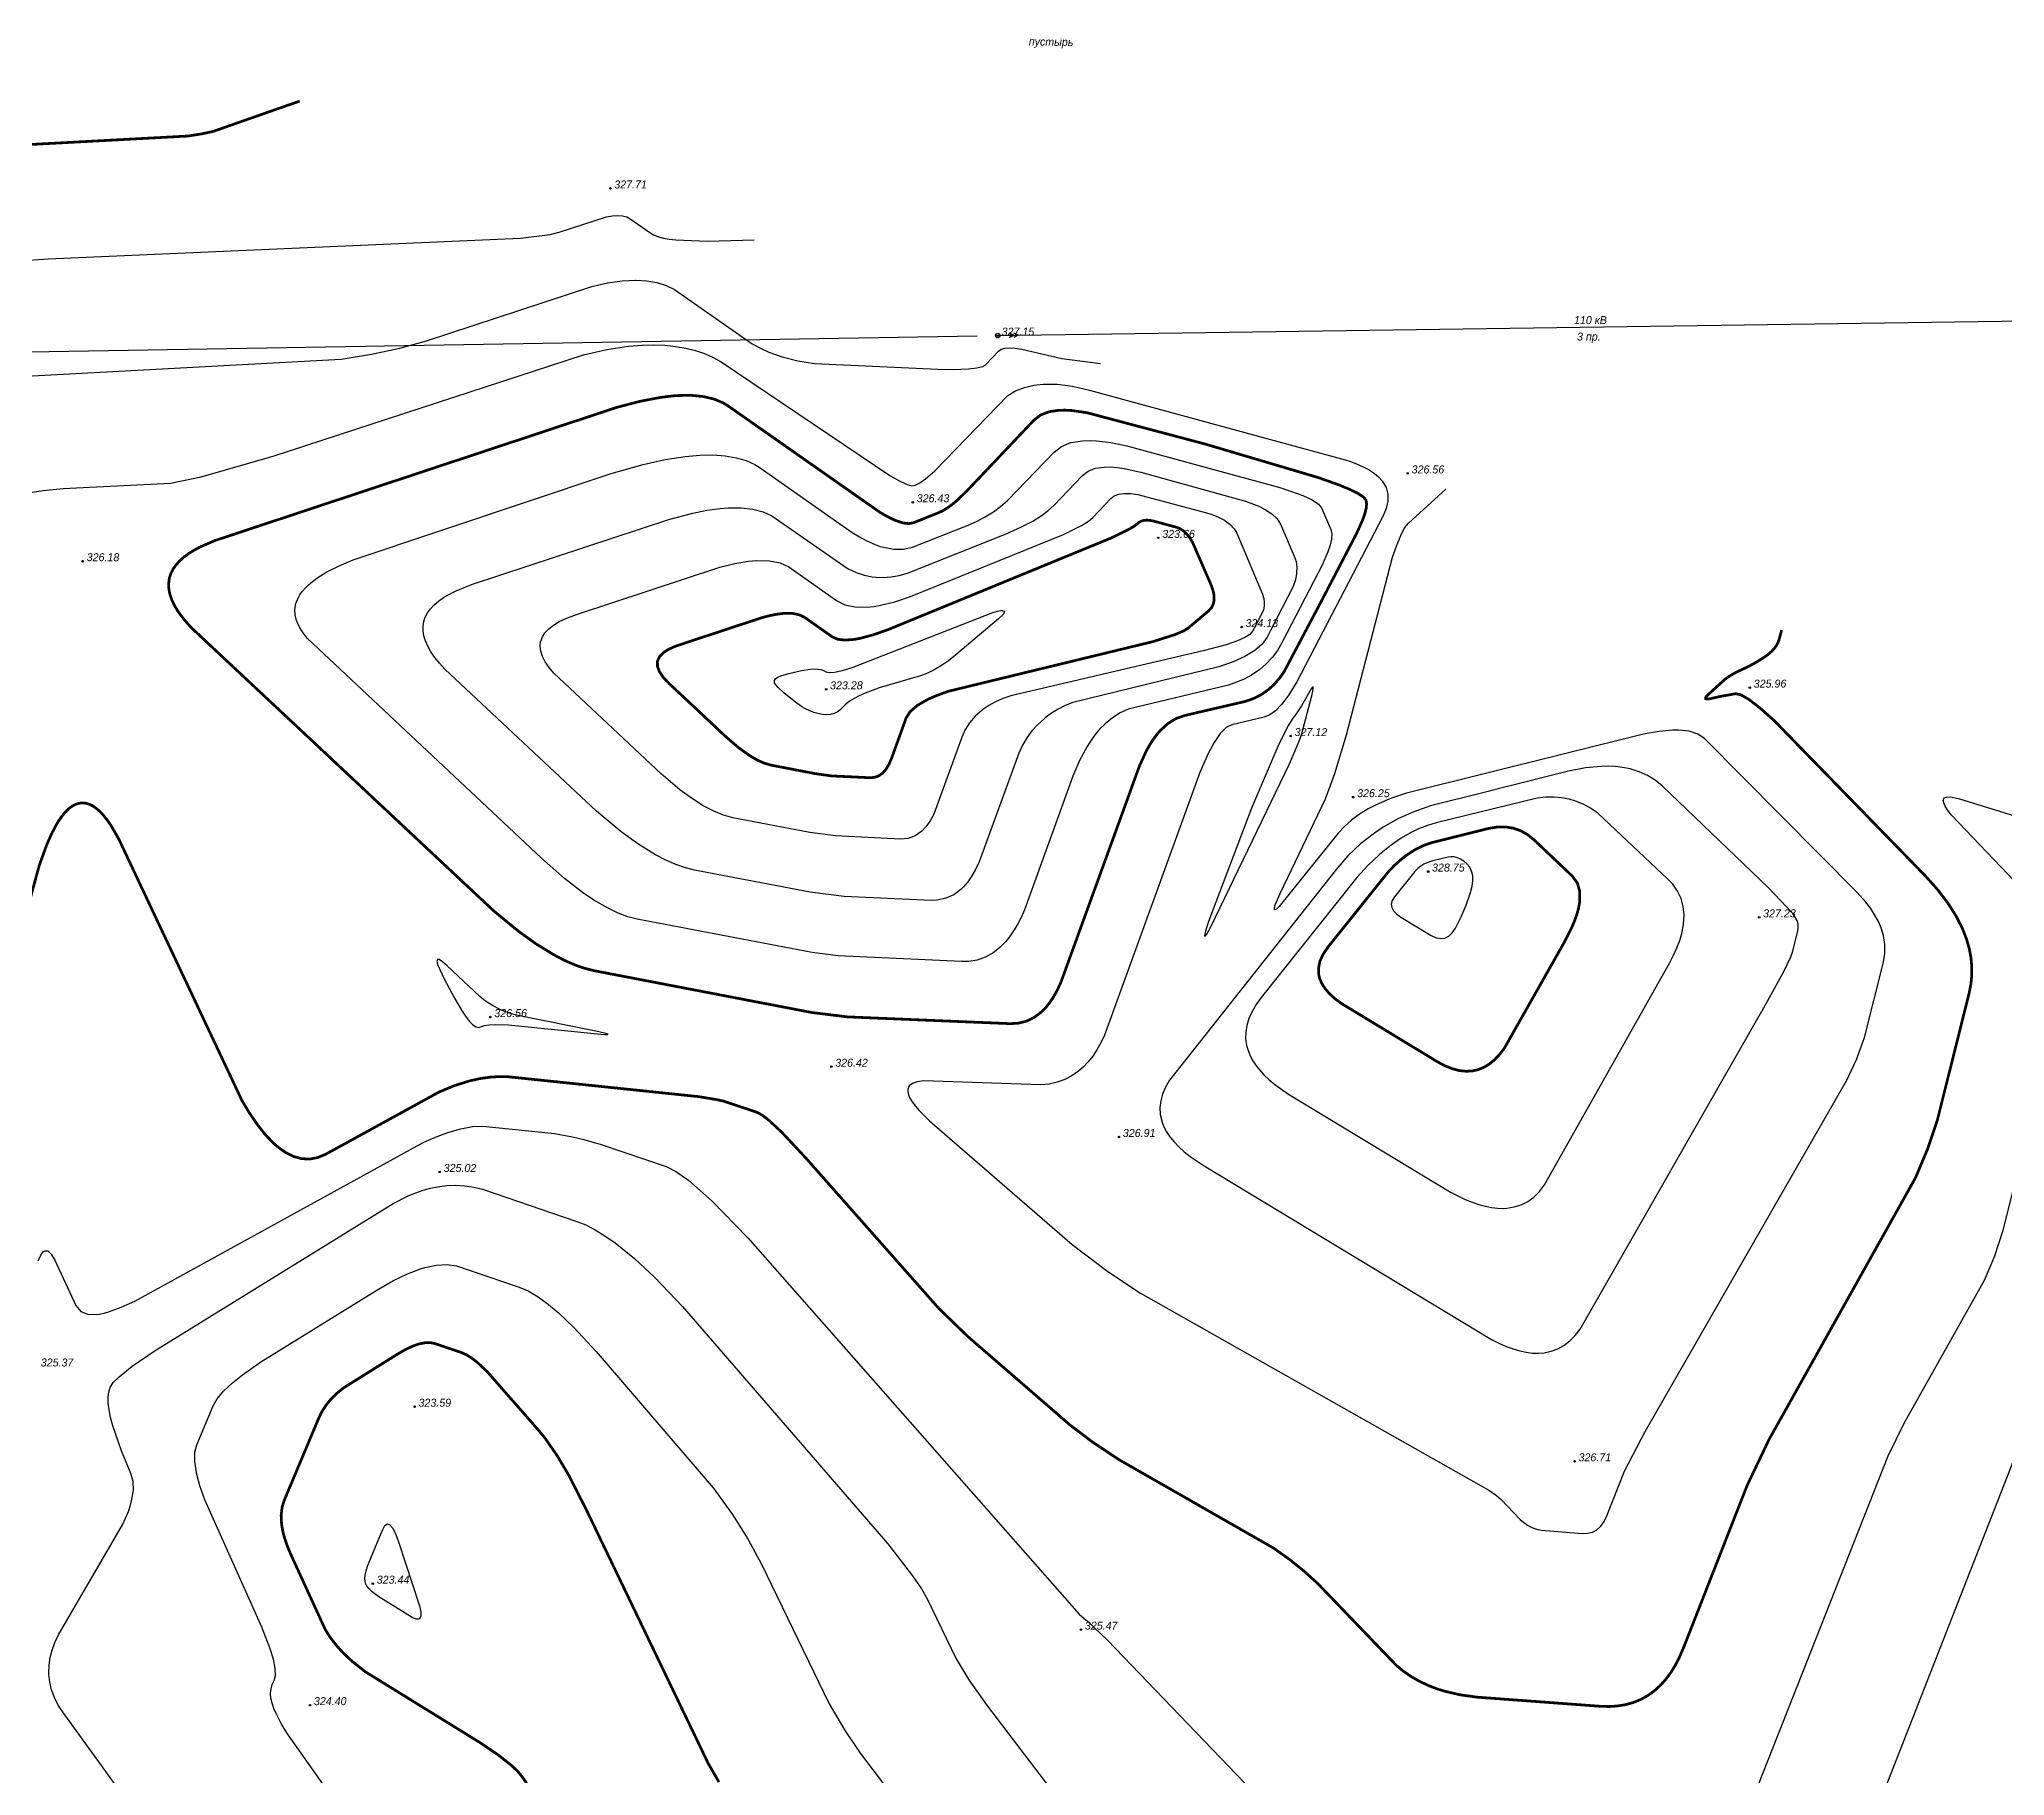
# Model space of a CAD drawing. Extents: x 108150 to 142535, y -18867 to -9422.
# Drawn here: x 140698.5 to 140914.3, y -13284 to -13093.3 of the extents above; entities that cross this region are included whole.
import ezdxf

# ---------------------------------------------------------------- set-up
doc = ezdxf.new("R2010")
doc.units = 0
doc.header["$MEASUREMENT"] = 0
for name, color, linetype in [('(022) Возд. Линии', 7, 'Continuous'), ('(039) Земля', 7, 'Continuous'), ('CONTOURS-LABEL', 7, 'Continuous'), ('GEO_POINTS111', 7, 'Continuous'), ('R_Поверхность1_CNT-MAJ', 7, 'Continuous'), ('R_Поверхность1_CNT-MIN', 7, 'Continuous')]:
    doc.layers.add(name, color=color, linetype=linetype)
doc.styles.add('BM-431', font='')
doc.styles.get('BM-431').set_extended_font_data('Bm431', italic=True)

# ---------------------------------------------------------------- blocks, each defined once
blk = doc.blocks.new('strela1')
for p, q in [((0, 0), (2, 0)), ((2, 0), (1.5, 0.25)), ((2, 0), (1.5, -0.25))]:
    blk.add_line(p, q)
blk = doc.blocks.new('strela2')
at = {"layer": '(022) Возд. Линии'}
for p, q in [((0, 0), (2, 0)), ((1.5, 0), (1, 0.25)), ((1.5, 0), (1, -0.25)), ((2, 0), (1.5, 0.25)), ((2, 0), (1.5, -0.25))]:
    blk.add_line(p, q, dxfattribs=at)
blk = doc.blocks.new('*U2479')
at = {"layer": '(022) Возд. Линии'}
for name, p, rotation in [('strela1', (-0.25, 0), 0.9632598558413654), ('strela2', (0.25, 0), 1.088474929688327)]:
    blk.add_blockref(name, p, dxfattribs=dict(at, rotation=rotation))
blk = doc.blocks.new('STOLB')
at = {"layer": '(022) Возд. Линии'}
blk.add_circle((0, 0), 0.25, dxfattribs=at)

msp = doc.modelspace()

# ---------------------------------------------------------------- linework, layer by layer
at = {"ltscale": 0.5}
for points, elevation in [([(140805.983, -13125.8067), (140937.1108, -13123.9231)], 327.154), ([(140467.6137, -13131.5008), (140801.4816, -13125.8871)], 37.0824)]:
    msp.add_lwpolyline(points, dxfattribs=dict(at, elevation=elevation))
at = {"layer": 'GEO_POINTS111'}
for points, elevation in [([(140761.2004, -13109.6904), (140761.2004, -13109.6904)], 327.7078), ([(140803.7334, -13125.8493), (140803.7334, -13125.8493)], 327.154), ([(140848.7408, -13140.9829), (140848.7408, -13140.9829)], 326.5565), ([(140794.4064, -13144.1483), (140794.4064, -13144.1483)], 326.43), ([(140821.3594, -13148.0593), (140821.3594, -13148.0593)], 323.659), ([(140703.2776, -13150.6223), (140703.2776, -13150.6223)], 326.1784), ([(140830.5004, -13157.8553), (140830.5004, -13157.8553)], 324.13), ([(140784.8934, -13164.6913), (140784.8934, -13164.6913)], 323.279), ([(140886.2979, -13164.4999), (140886.2979, -13164.4999)], 325.965), ([(140835.8894, -13169.8213), (140835.8894, -13169.8213)], 327.122), ([(140842.7554, -13176.5313), (140842.7554, -13176.5313)], 326.25), ([(140850.9834, -13184.6983), (140850.9834, -13184.6983)], 328.753), ([(140887.3284, -13189.7303), (140887.3284, -13189.7303)], 327.225), ([(140748.0304, -13200.6833), (140748.0304, -13200.6833)], 326.555), ([(140785.4561, -13206.1297), (140785.4561, -13206.1297)], 326.4156), ([(140817.0373, -13213.8484), (140817.0373, -13213.8484)], 326.9077), ([(140742.4714, -13217.6843), (140742.4714, -13217.6843)], 325.016), ([(140739.7064, -13243.4623), (140739.7064, -13243.4623)], 323.589), ([(140867.0627, -13249.4598), (140867.0627, -13249.4598)], 326.7084), ([(140735.1254, -13262.8903), (140735.1254, -13262.8903)], 323.442), ([(140812.8708, -13267.9388), (140812.8708, -13267.9388)], 325.4662), ([(140728.2264, -13276.2313), (140728.2264, -13276.2313)], 324.396)]:
    msp.add_lwpolyline(points, dxfattribs=dict(at, elevation=elevation))
for centre in [(140761.2004, -13109.6904, 327.7078), (140803.7334, -13125.8493, 327.154), (140848.7408, -13140.9829, 326.5565), (140794.4064, -13144.1483, 326.43), (140821.3594, -13148.0593, 323.659), (140703.2776, -13150.6223, 326.1784), (140830.5004, -13157.8553, 324.13), (140784.8934, -13164.6913, 323.279), (140886.2979, -13164.4999, 325.965), (140835.8894, -13169.8213, 327.122), (140842.7554, -13176.5313, 326.25), (140850.9834, -13184.6983, 328.753), (140887.3284, -13189.7303, 327.225), (140748.0304, -13200.6833, 326.555), (140785.4561, -13206.1297, 326.4156), (140817.0373, -13213.8484, 326.9077), (140742.4714, -13217.6843, 325.016), (140739.7064, -13243.4623, 323.589), (140867.0627, -13249.4598, 326.7084), (140735.1254, -13262.8903, 323.442), (140812.8708, -13267.9388, 325.4662), (140728.2264, -13276.2313, 324.396)]:
    msp.add_circle(centre, 0.0875, dxfattribs=at)
at = {"layer": 'R_Поверхность1_CNT-MAJ', "color": 42, "const_width": 0.3, "elevation": 328}
msp.add_lwpolyline([(140689.2898, -13105.3071), (140714.8007, -13103.9383), (140716.3073, -13103.7046), (140717.5868, -13103.4304), (140727.0884, -13100.1003)], dxfattribs=at)
msp.add_lwpolyline([(140851.5114, -13181.4917), (140850.5453, -13181.8079), (140849.5875, -13182.2723), (140848.638, -13182.8847), (140847.9112, -13183.4584), (140847.2783, -13184.0337), (140846.6492, -13184.6766), (140839.9754, -13193.0054), (140839.4471, -13193.7819), (140839.1045, -13194.5441), (140838.9476, -13195.2921), (140838.9765, -13196.0257), (140839.0781, -13196.4437), (140839.3181, -13197.0085), (140839.6748, -13197.5643), (140840.1482, -13198.1111), (140840.7383, -13198.6489), (140841.4451, -13199.1778), (140851.9618, -13205.5606), (140852.8029, -13206.0156), (140853.6149, -13206.3457), (140854.3978, -13206.5511), (140855.1514, -13206.6316), (140855.876, -13206.5872), (140856.4187, -13206.4666), (140857.0539, -13206.219), (140857.6631, -13205.8604), (140858.2464, -13205.3908), (140858.8037, -13204.8101), (140859.3351, -13204.1185), (140865.897, -13192.5209), (140866.7399, -13190.8661), (140867.0596, -13190.1059), (140867.3115, -13189.3904), (140867.4955, -13188.7196), (140867.6118, -13188.0936), (140867.6216, -13188.0178), (140867.6309, -13186.89), (140867.3573, -13185.9488), (140866.801, -13185.1943), (140862.6145, -13181.2268), (140861.8915, -13180.6414), (140861.1179, -13180.208), (140860.2938, -13179.9263), (140859.4468, -13179.7983), (140858.5523, -13179.8129), (140857.6104, -13179.9701), (140851.604, -13181.4686)], close=True, dxfattribs=at)
at = {"layer": 'R_Поверхность1_CNT-MIN', "color": 44}
for points, elevation in [([(140689.9009, -13118.0962), (140699.4698, -13117.4124), (140751.3518, -13115.166), (140754.6085, -13114.7447), (140755.5768, -13114.5058), (140760.7826, -13112.8089), (140761.4331, -13112.6856), (140762.0185, -13112.6457), (140762.5388, -13112.6891), (140762.9938, -13112.8159), (140763.3837, -13113.0261), (140765.5275, -13114.5374), (140765.9283, -13114.7714), (140766.4163, -13114.9699), (140766.9913, -13115.1328), (140767.6534, -13115.2601), (140768.4026, -13115.3518), (140770.9897, -13115.4615), (140771.8584, -13115.4709), (140776.9971, -13115.3372)], 327.5), ([(140695.6917, -13130.3826), (140731.6607, -13128.4384), (140734.9922, -13127.904), (140738.0745, -13127.2364), (140741.03, -13126.4191), (140759.1752, -13120.4671), (140760.8888, -13120.0733), (140762.4793, -13119.837), (140763.9466, -13119.7581), (140763.9876, -13119.7582), (140765.2021, -13119.8262), (140766.3166, -13120.0223), (140767.3309, -13120.3465), (140768.2451, -13120.7987), (140776.7826, -13126.7495), (140777.6709, -13127.238), (140778.6064, -13127.6681), (140780.0651, -13128.1935), (140781.7842, -13128.6254), (140783.6261, -13128.9055), (140797.17, -13129.536), (140798.8527, -13129.5599), (140800.5372, -13129.4992), (140801.4407, -13129.391), (140802.0749, -13129.229), (140802.4396, -13129.0132), (140803.8199, -13127.5563), (140804.1059, -13127.354), (140804.5039, -13127.2328), (140805.0139, -13127.1926), (140805.6359, -13127.2335), (140806.3698, -13127.3554), (140810.7529, -13128.3495), (140815.0156, -13128.9274)], 327), ([(140918.4643, -13189.0258), (140908.4554, -13178.5058), (140908.0499, -13177.9818), (140907.7598, -13177.5362), (140907.5849, -13177.1691), (140907.5257, -13176.8964), (140907.6278, -13176.6154), (140907.9602, -13176.4911), (140908.5227, -13176.5234), (140909.3155, -13176.7124), (140919.255, -13179.7858)], 325.5), ([(140887.2357, -13284.9473), (140901.5038, -13248.8381), (140903.2447, -13245.2536), (140912.0594, -13229.5746), (140913.1807, -13226.8798), (140914.1232, -13224.0778), (140920.5073, -13198.5112)], 325.5), ([(140893.0736, -13306.0625), (140916.232, -13246.8846)], 325)]:
    msp.add_lwpolyline(points, dxfattribs=dict(at, elevation=elevation))
for points, elevation in [([(140851.1608, -13183.6209), (140850.8259, -13183.7313), (140850.494, -13183.8948), (140850.1651, -13184.1112), (140849.8391, -13184.3806), (140849.5161, -13184.7029), (140847.2848, -13187.4894), (140847.0389, -13187.8856), (140846.9385, -13188.2707), (140846.9833, -13188.6446), (140847.1736, -13189.0073), (140847.5092, -13189.3588), (140847.9902, -13189.6992), (140851.3121, -13191.7078), (140851.8476, -13191.9648), (140852.3468, -13192.0662), (140852.8096, -13192.0122), (140853.2361, -13191.8026), (140853.6263, -13191.4375), (140853.9801, -13190.9169), (140854.6124, -13189.6831), (140855.1665, -13188.3752), (140855.6425, -13186.9933), (140855.8135, -13186.3152), (140855.8894, -13185.6998), (140855.8703, -13185.1471), (140855.7562, -13184.6571), (140855.5471, -13184.2297), (140855.243, -13183.8651), (140854.8926, -13183.5666), (140854.5448, -13183.3377), (140854.1995, -13183.1783), (140853.8568, -13183.0884), (140853.5166, -13183.068), (140853.1789, -13183.1172), (140851.4971, -13183.5369)], 328.5), ([(140743.2827, -13195.0483), (140742.7654, -13194.599), (140742.4062, -13194.3692), (140742.2051, -13194.3589), (140742.162, -13194.568), (140742.2769, -13194.9966), (140742.9093, -13196.3983), (140744.0755, -13198.6105), (140744.9263, -13200.0445), (140745.3518, -13200.682), (140745.7479, -13201.177), (140746.1147, -13201.5294), (140746.4522, -13201.7392), (140746.7603, -13201.8063), (140747.0392, -13201.7309), (140747.3852, -13201.6072), (140747.8951, -13201.5292), (140748.5688, -13201.4972), (140749.9827, -13201.5409), (140760.5287, -13202.5756), (140760.8802, -13202.5831), (140760.9753, -13202.5635), (140760.8635, -13202.5007), (140759.7988, -13202.2512), (140751.2376, -13200.5571), (140750.357, -13200.309), (140749.5437, -13200.0227), (140749.0861, -13199.8318), (140748.2471, -13199.4102), (140747.5052, -13198.9336), (140746.8604, -13198.4021), (140743.879, -13195.6072)], 326.5), ([(140736.2036, -13256.9619), (140736.4548, -13256.5167), (140736.7224, -13256.3393), (140737.0062, -13256.4296), (140737.2829, -13256.7509), (140737.5735, -13257.3008), (140737.9554, -13258.3069), (140740.2537, -13265.3243), (140740.3835, -13265.9857), (140740.39, -13266.4553), (140740.3726, -13266.5419), (140740.2075, -13266.7827), (140739.8979, -13266.7988), (140739.4438, -13266.5902), (140735.7931, -13264.3488), (140735.3695, -13264.0444), (140735.0145, -13263.751), (140734.7281, -13263.4687), (140734.5102, -13263.1974), (140734.3609, -13262.9372), (140734.2757, -13262.6555), (140734.2503, -13262.3197), (140734.2844, -13261.9299), (140734.3783, -13261.486), (140734.5319, -13260.988), (140735.9605, -13257.5409)], 323.5)]:
    msp.add_lwpolyline(points, close=True, dxfattribs=dict(at, elevation=elevation))

# ---------------------------------------------------------------- block references
at = {"layer": '(022) Возд. Линии'}
for name in ['*U2479', 'STOLB']:
    msp.add_blockref(name, (140803.7334, -13125.8493, 327.154), dxfattribs=at)

# ---------------------------------------------------------------- texts
at = {"layer": '(022) Возд. Линии', "style": 'BM-431'}
for s, p in [('110 кВ', (140866.9927, -13124.5807, 327.154)), ('3 пр.', (140867.3295, -13126.3931, 327.154))]:
    msp.add_text(s, height=0.875, dxfattribs=at).set_placement(p)
at = {"layer": '(039) Земля', "linetype": 'Continuous', "style": 'BM-431', "width": 1}
msp.add_text('пустырь', height=0.87, rotation=359.155003, dxfattribs=at).set_placement((140807.1413, -13093.9801))
at = {"layer": 'GEO_POINTS111', "color": 7, "char_height": 0.876, "attachment_point": 1}
for s, insert, width in [('\\fD431|b0|i1|c0|p34;\\W1.0000000000;\\T1.0000000000;\\o\\l327.71', (140761.6272, -13108.8144, 327.7078), 3.608439), ('\\fD431|b0|i1|c0|p34;\\W1.0000000000;\\T1.0000000000;\\o\\l327.15', (140804.1602, -13124.9733, 327.154), 3.715226), ('\\fD431|b0|i1|c0|p34;\\W1.0000000000;\\T1.0000000000;\\o\\l326.56', (140849.1677, -13140.1069, 326.5565), 4.023263), ('\\fD431|b0|i1|c0|p34;\\W1.0000000000;\\T1.0000000000;\\o\\l326.43', (140794.8332, -13143.2723, 326.43), 4.102473), ('\\fD431|b0|i1|c0|p34;\\W1.0000000000;\\T1.0000000000;\\o\\l323.66', (140821.7862, -13147.1833, 323.659), 4.017396), ('\\fD431|b0|i1|c0|p34;\\W1.0000000000;\\T1.0000000000;\\o\\l326.18', (140703.7045, -13149.7463, 326.1784), 3.832573), ('\\fD431|b0|i1|c0|p34;\\W1.0000000000;\\T1.0000000000;\\o\\l324.13', (140830.9272, -13156.9793, 324.13), 3.850175), ('\\fD431|b0|i1|c0|p34;\\W1.0000000000;\\T1.0000000000;\\o\\l323.28', (140785.3202, -13163.8153, 323.279), 4.007421), ('\\fD431|b0|i1|c0|p34;\\W1.0000000000;\\T1.0000000000;\\o\\l325.96', (140886.7248, -13163.6239, 325.965), 4.023263), ('\\fD431|b0|i1|c0|p34;\\W1.0000000000;\\T1.0000000000;\\o\\l327.12', (140836.3162, -13168.9453, 327.122), 3.700557), ('\\fD431|b0|i1|c0|p34;\\W1.0000000000;\\T1.0000000000;\\o\\l326.25', (140843.1822, -13175.6553, 326.25), 4.069616), ('\\fD431|b0|i1|c0|p34;\\W1.0000000000;\\T1.0000000000;\\o\\l328.75', (140851.4102, -13183.8223, 328.753), 3.985712), ('\\fD431|b0|i1|c0|p34;\\W1.0000000000;\\T1.0000000000;\\o\\l327.23', (140887.7552, -13188.8543, 327.225), 3.965176), ('\\fD431|b0|i1|c0|p34;\\W1.0000000000;\\T1.0000000000;\\o\\l326.56', (140748.4572, -13199.8073, 326.555), 4.023263), ('\\fD431|b0|i1|c0|p34;\\W1.0000000000;\\T1.0000000000;\\o\\l326.42', (140785.883, -13205.2537, 326.4156), 4.072549), ('\\fD431|b0|i1|c0|p34;\\W1.0000000000;\\T1.0000000000;\\o\\l326.91', (140817.4642, -13212.9724, 326.9077), 3.847829), ('\\fD431|b0|i1|c0|p34;\\W1.0000000000;\\T1.0000000000;\\o\\l325.02', (140742.8982, -13216.8083, 325.016), 4.012702), ('\\fD431|b0|i1|c0|p34;\\W1.0000000000;\\T1.0000000000;\\o\\l325.37', (140698.6621, -13238.1689, 325.3705), 3.952855), ('\\fD431|b0|i1|c0|p34;\\W1.0000000000;\\T1.0000000000;\\o\\l323.59', (140740.1332, -13242.5863, 323.589), 3.94288), ('\\fD431|b0|i1|c0|p34;\\W1.0000000000;\\T1.0000000000;\\o\\l326.71', (140867.4896, -13248.5838, 326.7084), 3.728134), ('\\fD431|b0|i1|c0|p34;\\W1.0000000000;\\T1.0000000000;\\o\\l323.44', (140735.5522, -13262.0143, 323.442), 4.008008), ('\\fD431|b0|i1|c0|p34;\\W1.0000000000;\\T1.0000000000;\\o\\l325.47', (140813.2977, -13267.0628, 325.4662), 4.012702), ('\\fD431|b0|i1|c0|p34;\\W1.0000000000;\\T1.0000000000;\\o\\l324.40', (140728.6532, -13275.3553, 324.396), 4.084871)]:
    msp.add_mtext(s, dxfattribs=dict(at, insert=insert, width=width))

# ---------------------------------------------------------------- wipeouts: each hides what was drawn before it
at = {"color": 42}
for points in [[(140766.3906, -13149.0823), (140766.2821, -13147.1912), (140770.2576, -13146.9631), (140770.3661, -13148.8542)], [(140765.0785, -13162.1097), (140764.9584, -13160.2311), (140768.9229, -13159.9776), (140769.043, -13161.8562)], [(140803.2168, -13162.7553), (140803.6611, -13164.5846), (140799.8007, -13165.5222), (140799.3564, -13163.6929)], [(140858.3259, -13175.1496), (140858.2164, -13177.0406), (140854.2411, -13176.8105), (140854.3506, -13174.9194)], [(140743.4446, -13187.6395), (140742.551, -13189.3096), (140739.04, -13187.4309), (140739.9337, -13185.7608)], [(140825.9369, -13186.7919), (140826.3868, -13188.6276), (140822.5118, -13189.5772), (140822.062, -13187.7415)], [(140774.8585, -13211.3037), (140775.4658, -13209.5095), (140779.2376, -13210.7862), (140778.6302, -13212.5804)], [(140730.0501, -13269.3264), (140729.1654, -13270.9881), (140725.6588, -13269.1211), (140726.5435, -13267.4595)], [(140769.3171, -13269.5996), (140770.8467, -13268.5023), (140773.1623, -13271.7302), (140771.6327, -13272.8275)], [(140872.717, -13273.6784), (140871.0671, -13272.7479), (140873.0231, -13269.2794), (140874.673, -13270.2099)]]:
    msp.add_wipeout(points, dxfattribs=at).dxf.layer = 'CONTOURS-LABEL'

# ---------------------------------------------------------------- next in the draw order: linework, layer by layer
at = {"layer": 'R_Поверхность1_CNT-MAJ', "color": 42, "const_width": 0.3}
for points, elevation in [([(140839.2131, -13155.0931), (140835.1632, -13162.7619), (140834.6279, -13163.5136), (140834.0442, -13164.1754), (140833.5096, -13164.6674), (140832.72, -13165.2363), (140831.8646, -13165.6829), (140830.9433, -13166.0073), (140824.2176, -13167.5761), (140823.2714, -13167.9122), (140822.381, -13168.4679), (140821.5463, -13169.2432), (140821.3047, -13169.5212), (140820.8704, -13170.0894), (140820.4537, -13170.7268), (140820.0545, -13171.4332), (140819.3087, -13173.0533), (140810.6436, -13196.9133), (140810.2619, -13197.7308), (140809.8524, -13198.4661), (140809.415, -13199.1195), (140808.9496, -13199.6907), (140808.5128, -13200.1294), (140807.728, -13200.7214), (140806.8809, -13201.13), (140805.9714, -13201.3553), (140805.0608, -13201.3998), (140787.2384, -13200.6589), (140783.2979, -13200.1746), (140759.4598, -13195.5946), (140758.456, -13195.3483), (140757.4078, -13194.9913), (140756.3152, -13194.5236), (140755.1781, -13193.9452), (140753.0387, -13192.6382), (140751.1197, -13191.2584), (140748.4038, -13189.0268), (140715.2742, -13157.9957), (140714.6671, -13157.3373), (140714.1415, -13156.6959), (140713.6975, -13156.0715), (140713.3351, -13155.4641), (140713.0544, -13154.8737), (140712.8552, -13154.3003), (140712.7376, -13153.7439), (140712.7016, -13153.2046), (140712.7472, -13152.6822), (140712.801, -13152.426), (140712.9617, -13151.9467), (140713.1984, -13151.4833), (140713.5108, -13151.0356), (140713.8992, -13150.6037), (140714.3633, -13150.1877), (140714.9033, -13149.7874), (140715.5192, -13149.403), (140716.2108, -13149.0344), (140717.8217, -13148.3445), (140761.8402, -13133.752), (140764.398, -13133.0772), (140766.7077, -13132.634), (140768.1096, -13132.4671), (140768.7005, -13132.4258), (140770.1466, -13132.4152), (140771.441, -13132.5462), (140772.5836, -13132.8188), (140773.5744, -13133.233), (140774.1318, -13133.5745), (140790.8351, -13145.279), (140791.5118, -13145.6682), (140792.1324, -13145.9827), (140792.5019, -13146.1455), (140793.2955, -13146.4103), (140793.9543, -13146.496), (140794.4784, -13146.4025), (140797.2187, -13145.3043), (140797.6882, -13145.0829), (140798.183, -13144.7849), (140798.7032, -13144.4103), (140799.2488, -13143.959), (140800.4163, -13142.8264), (140807.7258, -13135.1114), (140808.4413, -13134.5645), (140809.3694, -13134.2095), (140810.5101, -13134.0465), (140811.1767, -13134.0373), (140811.8991, -13134.0786), (140813.5112, -13134.312), (140826.5177, -13137.7623), (140838.8783, -13141.426), (140841.19, -13142.2435), (140842.4045, -13142.7447), (140843.287, -13143.1834), (140843.8703, -13143.5721), (140844.1544, -13143.9109), (140844.2281, -13144.2933), (140844.1805, -13144.8131), (140844.0115, -13145.4703), (140843.7957, -13146.0775), (140843.143, -13147.542), (140839.6066, -13154.3391)], 326), ([(140824.6444, -13157.9625), (140824.103, -13158.2957), (140823.2196, -13158.6707), (140820.7606, -13159.4528), (140798.2978, -13164.9072), (140796.931, -13165.4058), (140796.0792, -13165.7819), (140794.9151, -13166.4444), (140794.1106, -13167.1354), (140793.6657, -13167.8549), (140792.0754, -13172.2573), (140791.7889, -13172.9282), (140791.4598, -13173.4734), (140791.0879, -13173.893), (140790.6732, -13174.187), (140790.2159, -13174.3553), (140789.7158, -13174.398), (140785.4891, -13174.1989), (140783.6352, -13173.9398), (140778.841, -13173.0136), (140778.1267, -13172.8117), (140777.3578, -13172.4736), (140776.5341, -13171.9991), (140775.2544, -13171.0783), (140773.8617, -13169.8759), (140767.6437, -13164.0477), (140767.0167, -13163.3852), (140766.5951, -13162.7654), (140766.3788, -13162.1885), (140766.3678, -13161.6543), (140766.3869, -13161.5655), (140766.6051, -13161.0982), (140767.0142, -13160.6707), (140767.6141, -13160.2829), (140768.4049, -13159.9349), (140777.8411, -13156.8184), (140778.6861, -13156.6005), (140779.4618, -13156.4474), (140780.1681, -13156.3589), (140780.3859, -13156.344), (140781.25, -13156.3613), (140781.9696, -13156.5135), (140782.5446, -13156.8005), (140785.5616, -13158.9273), (140786.1659, -13159.1948), (140786.9732, -13159.2882), (140787.9835, -13159.2076), (140788.6128, -13159.0919), (140790.0485, -13158.7086), (140791.7206, -13158.1227), (140816.2, -13148.0652), (140818.1122, -13147.1289), (140818.7088, -13146.7809), (140819.258, -13146.3405), (140819.5107, -13146.2103), (140819.7988, -13146.1337), (140820.1222, -13146.1107), (140820.481, -13146.1415), (140820.8752, -13146.2258), (140823.3463, -13146.8929), (140823.7474, -13147.0498), (140824.1271, -13147.2983), (140824.4852, -13147.6384), (140824.8219, -13148.0699), (140825.137, -13148.593), (140827.1285, -13153.1702), (140827.357, -13153.8016), (140827.4767, -13154.375), (140827.4874, -13154.8904), (140827.3893, -13155.3478), (140827.1823, -13155.7471), (140826.8664, -13156.0885), (140825.0147, -13157.6502)], 324)]:
    msp.add_lwpolyline(points, close=True, dxfattribs=dict(at, elevation=elevation))
for points, elevation in [([(140688.6964, -13220.2054), (140698.4811, -13184.0898), (140699.2871, -13181.848), (140699.8342, -13180.5962), (140700.3892, -13179.5384), (140700.6696, -13179.0823), (140700.952, -13178.6748), (140701.2364, -13178.3158), (140701.5227, -13178.0053), (140701.8109, -13177.7433), (140702.1012, -13177.5299), (140702.3934, -13177.365), (140702.4547, -13177.3367), (140702.8342, -13177.2089), (140703.2169, -13177.1616), (140703.6029, -13177.1946), (140703.9921, -13177.308), (140704.3846, -13177.5018), (140704.7803, -13177.776), (140705.1793, -13178.1305), (140705.5816, -13178.5654), (140705.9871, -13179.0808), (140706.3958, -13179.6765), (140707.223, -13181.109), (140720.7441, -13209.8207), (140721.5783, -13211.2126), (140722.4091, -13212.4357), (140723.2366, -13213.4901), (140724.0606, -13214.3757), (140724.6238, -13214.8854), (140725.5208, -13215.5355), (140726.4137, -13215.9827), (140727.3026, -13216.2271), (140728.1874, -13216.2687), (140729.0681, -13216.1074), (140729.9448, -13215.7433), (140742.4187, -13208.8959), (140744.0956, -13208.2007), (140745.7249, -13207.6893), (140746.8868, -13207.4315), (140747.9475, -13207.2799), (140748.9859, -13207.2138), (140750.0022, -13207.2334), (140770.9015, -13209.4166), (140772.8696, -13209.7384), (140773.6173, -13209.9052), (140777.2205, -13211.104), (140777.8117, -13211.411), (140778.5792, -13211.989), (140779.9719, -13213.2754), (140782.6838, -13216.1802), (140797.2582, -13232.6692), (140800.4682, -13235.7739), (140811.7226, -13245.5192), (140814.1872, -13247.3763), (140817.1158, -13249.3232), (140834.0213, -13258.9931), (140835.6838, -13260.1753), (140837.3577, -13261.5144), (140838.8887, -13262.9068), (140847.5059, -13271.881), (140848.2787, -13272.5138), (140849.1075, -13273.0852), (140849.9922, -13273.5952), (140851.0738, -13274.1037), (140851.8615, -13274.4072), (140852.6839, -13274.6725), (140854.4332, -13275.0886), (140856.3217, -13275.352), (140869.8534, -13276.3551), (140870.8283, -13276.3848), (140871.7583, -13276.3269), (140872.6435, -13276.1814), (140873.484, -13275.9482), (140874.2795, -13275.6275), (140875.0303, -13275.2191), (140875.4061, -13274.9699), (140876.0038, -13274.5021), (140876.5674, -13273.9677), (140877.0969, -13273.3666), (140877.5923, -13272.6988), (140878.0537, -13271.9644), (140878.4809, -13271.1633), (140879.0507, -13269.8551), (140886.0103, -13252.0903), (140888.4266, -13247.0289), (140904.4975, -13218.3034), (140905.8173, -13215.1595), (140906.8676, -13212.0638), (140910.3717, -13198.0589), (140910.5646, -13197.0861), (140910.6625, -13196.1088), (140910.6653, -13195.1272), (140910.5731, -13194.1413), (140910.3857, -13193.1509), (140910.1033, -13192.1562), (140909.6524, -13190.9872), (140908.9404, -13189.5778), (140908.0414, -13188.1598), (140906.9554, -13186.7332), (140905.6826, -13185.298), (140888.9712, -13168.1256), (140887.3839, -13166.715), (140886.2172, -13165.8144), (140885.3379, -13165.2999), (140884.7461, -13165.1715), (140883.006, -13165.4802), (140881.8222, -13165.7455), (140881.5808, -13165.7622), (140881.4508, -13165.722), (140881.4324, -13165.625), (140881.5256, -13165.4712), (140881.7303, -13165.2604), (140883.5664, -13163.5914), (140883.8648, -13163.3678), (140884.1884, -13163.1545), (140884.9116, -13162.7591), (140886.1461, -13162.1843), (140887.0026, -13161.7138), (140887.8806, -13161.1657), (140888.296, -13160.8675), (140888.6534, -13160.5599), (140888.953, -13160.243), (140889.1946, -13159.9166), (140889.3782, -13159.581), (140889.5039, -13159.2359), (140889.7942, -13158.1867)], 326), ([(140753.7191, -13287.2367), (140751.4718, -13284.0361), (140750.9947, -13283.4655), (140750.3126, -13282.8208), (140748.8699, -13281.6893), (140746.855, -13280.3252), (140734.2962, -13272.5646), (140732.8863, -13271.4536), (140731.8788, -13270.5084), (140731.1247, -13269.6774), (140730.4675, -13268.8237), (140729.9073, -13267.9471), (140726.111, -13259.6664), (140725.7395, -13258.7768), (140725.4482, -13257.9307), (140725.2371, -13257.1283), (140725.1032, -13256.3451), (140725.057, -13255.3955), (140725.1556, -13254.5248), (140725.3992, -13253.7327), (140729.1908, -13244.7011), (140729.5524, -13243.9667), (140730.0053, -13243.2687), (140730.5494, -13242.6073), (140731.1746, -13241.9915), (140731.8884, -13241.411), (140737.8726, -13237.6633), (140737.9117, -13237.6391), (140738.732, -13237.17), (140739.4915, -13236.814), (140740.1903, -13236.5713), (140740.221, -13236.5629), (140740.8655, -13236.4375), (140741.4474, -13236.4288), (140741.9667, -13236.5368), (140744.8947, -13237.5349), (140745.407, -13237.7623), (140745.9682, -13238.1117), (140746.578, -13238.5833), (140747.7124, -13239.6504), (140753.3834, -13246.1243), (140754.0474, -13246.9406), (140755.426, -13248.9401), (140756.6361, -13250.9978), (140758.4961, -13254.6388), (140771.9632, -13282.67), (140773.1202, -13284.6693)], 324)]:
    msp.add_lwpolyline(points, dxfattribs=dict(at, elevation=elevation))
at = {"layer": 'R_Поверхность1_CNT-MIN', "color": 44}
for points, elevation in [([(140694.8878, -13143.4865), (140698.9136, -13142.8606), (140701.1184, -13142.6341), (140712.9153, -13142.0481), (140716.2689, -13141.3614), (140724.2773, -13139.056), (140758.2625, -13127.9457), (140760.8122, -13127.3813), (140763.1997, -13127.0246), (140764.7012, -13126.9021), (140765.9567, -13126.8706), (140767.1919, -13126.9122), (140768.3685, -13127.0287), (140769.4864, -13127.2204), (140770.5457, -13127.487), (140771.5463, -13127.8288), (140772.4882, -13128.2455), (140773.3715, -13128.7373), (140791.8797, -13141.1994), (140792.9908, -13141.8202), (140793.7935, -13142.1986), (140794.2878, -13142.3346), (140794.681, -13142.2622), (140795.1803, -13142.0156), (140795.7858, -13141.5945), (140796.8182, -13140.7063), (140804.8427, -13132.4409), (140805.6928, -13131.9192), (140806.6512, -13131.5338), (140807.7179, -13131.2845), (140808.0146, -13131.2418), (140808.7229, -13131.179), (140809.4701, -13131.1651), (140810.2563, -13131.2002), (140811.9453, -13131.4172), (140813.7899, -13131.8299), (140842.2907, -13139.6119), (140843.1204, -13139.9161), (140843.8609, -13140.2446), (140844.5123, -13140.5972), (140845.0745, -13140.974), (140845.5475, -13141.3749), (140845.9313, -13141.8001), (140845.9817, -13141.8666), (140846.3607, -13142.5324), (140846.5517, -13143.2493), (140846.5547, -13144.0171), (140846.3695, -13144.836), (140846.0312, -13145.6382), (140836.5693, -13163.8528), (140835.6838, -13165.2973), (140835.256, -13165.8964), (140834.8877, -13166.3557), (140834.2273, -13167.0371), (140833.5933, -13167.5012), (140832.9857, -13167.748), (140829.4189, -13168.5766), (140828.8082, -13168.8853), (140828.165, -13169.5352), (140827.4893, -13170.5263), (140826.8816, -13171.6527), (140825.925, -13173.8162), (140815.4374, -13202.6752), (140815.0472, -13203.5112), (140814.6233, -13204.2774), (140814.1658, -13204.974), (140813.6746, -13205.6008), (140813.1498, -13206.1579), (140812.6083, -13206.6319), (140811.8731, -13207.1403), (140811.0866, -13207.5424), (140810.2487, -13207.8381), (140809.3595, -13208.0274), (140808.4189, -13208.1103), (140795.6057, -13207.6773), (140794.8864, -13207.7716), (140794.3538, -13207.9545), (140794.0079, -13208.226), (140793.8486, -13208.5861), (140793.8447, -13208.8641), (140793.9249, -13209.1993), (140794.0919, -13209.5758), (140794.3457, -13209.9935), (140794.6864, -13210.4524), (140795.114, -13210.9525), (140796.2295, -13212.0764), (140811.9032, -13225.6408), (140815.8338, -13228.6132), (140819.4035, -13230.9953), (140857.6529, -13252.6147), (140858.4984, -13253.2142), (140859.012, -13253.6579), (140861.0976, -13255.8525), (140861.4694, -13256.1917), (140861.8896, -13256.4778), (140862.3583, -13256.7108), (140862.8754, -13256.8906), (140863.4409, -13257.0173), (140867.8838, -13257.3732), (140868.4908, -13257.3592), (140869.0353, -13257.2234), (140869.5176, -13256.9656), (140869.9374, -13256.5859), (140870.2948, -13256.0843), (140870.5899, -13255.4607), (140872.5319, -13250.5246), (140874.8225, -13246.1698), (140896.9381, -13207.6178), (140897.9964, -13205.3187), (140898.8873, -13202.9366), (140900.9663, -13194.6594), (140901.1264, -13193.6851), (140901.126, -13192.7034), (140900.9649, -13191.7142), (140900.7098, -13190.8893), (140900.4077, -13190.1871), (140900.0267, -13189.4813), (140899.5668, -13188.7718), (140899.0278, -13188.0587), (140898.099, -13187.0109), (140881.3247, -13170.0852), (140880.6072, -13169.6045), (140879.6571, -13169.3017), (140878.4744, -13169.1771), (140877.8157, -13169.1807), (140876.3337, -13169.3142), (140874.6321, -13169.6157), (140848.6195, -13176.1061), (140846.8543, -13176.6873), (140845.2644, -13177.3654), (140844.4125, -13177.8087), (140843.4455, -13178.4012), (140842.5704, -13179.0445), (140841.7871, -13179.7385), (140841.0956, -13180.4834), (140834.6397, -13188.5358), (140834.3347, -13188.813), (140834.1561, -13188.8876), (140834.13, -13188.8735), (140834.1095, -13188.705), (140834.2039, -13188.3525), (140834.7373, -13187.0955), (140839.6955, -13176.6979), (140840.7272, -13173.9221), (140842.0086, -13169.7051), (140847.0825, -13150.1838), (140847.5028, -13148.9556), (140847.9686, -13147.8062), (140848.4044, -13146.9731), (140848.81, -13146.4563), (140852.9065, -13142.7285)], 326.5), ([(140698.3882, -13227.4411), (140698.6624, -13226.8292), (140698.946, -13226.4532), (140699.1034, -13226.3482), (140699.4566, -13226.3584), (140699.8231, -13226.6973), (140700.2028, -13227.3647), (140702.5212, -13232.3549), (140703.0631, -13233.0131), (140703.9159, -13233.3242), (140705.0797, -13233.2883), (140705.6153, -13233.1808), (140706.1977, -13233.021), (140707.503, -13232.5446), (140708.9958, -13231.859), (140740.7272, -13214.4216), (140742.1846, -13213.793), (140743.3503, -13213.3601), (140744.7925, -13212.9363), (140746.0746, -13212.7007), (140747.1968, -13212.6532), (140755.0529, -13213.4715), (140757.0509, -13213.8229), (140758.2887, -13214.1129), (140760.1761, -13214.6607), (140767.3118, -13217.0889), (140768.3999, -13217.6292), (140769.7712, -13218.6049), (140772.3843, -13220.9089), (140776.3041, -13224.912), (140812.6826, -13266.2303), (140813.2161, -13266.7256), (140813.5724, -13267.0048), (140815.7742, -13269.1084), (140835.2091, -13289.3395)], 325.5), ([(140708.493, -13287.2114), (140701.1183, -13277.0401), (140700.5868, -13276.2236), (140700.1647, -13275.3947), (140699.8518, -13274.5533), (140699.6481, -13273.6995), (140699.5537, -13272.8333), (140699.5476, -13272.6413), (140699.579, -13271.8342), (140699.7021, -13271.0167), (140699.917, -13270.1888), (140700.2235, -13269.3504), (140700.6218, -13268.5016), (140707.6364, -13256.4443), (140708.2853, -13254.9544), (140708.5179, -13254.2677), (140708.6439, -13253.8118), (140708.8361, -13252.6657), (140708.8076, -13251.6595), (140708.5584, -13250.7932), (140707.5277, -13248.2896), (140706.593, -13245.5571), (140706.3381, -13244.6491), (140706.1645, -13243.8229), (140706.0722, -13243.0786), (140706.0612, -13242.4162), (140706.1314, -13241.8356), (140706.283, -13241.3369), (140706.6239, -13240.8154), (140707.2622, -13240.1667), (140708.6921, -13239.0175), (140711.2198, -13237.2891), (140737.3562, -13221.1403), (140739.0203, -13220.3101), (140739.8384, -13219.9781), (140740.6472, -13219.7013), (140741.4467, -13219.4799), (140742.2143, -13219.3179), (140743.238, -13219.1818), (140744.2456, -13219.141), (140745.2372, -13219.1957), (140746.2127, -13219.3457), (140747.1722, -13219.5911), (140757.5182, -13223.113), (140758.4915, -13223.5025), (140759.5181, -13224.0259), (140760.5982, -13224.683), (140761.7318, -13225.474), (140763.8352, -13227.1725), (140766.0865, -13229.2632), (140769.1261, -13232.4412), (140791.6567, -13258.5239), (140794.3654, -13262.0249), (140795.3549, -13263.4677), (140795.9888, -13264.5673), (140799.1629, -13271.1482), (140800.5672, -13273.442), (140802.5094, -13276.2157), (140820.549, -13299.8903)], 325), ([(140733.7163, -13290.6824), (140725.6682, -13279.2657), (140725.0663, -13278.263), (140724.5197, -13277.1665), (140724.2672, -13276.583), (140724.0628, -13276.0022), (140723.9409, -13275.4502), (140723.9015, -13274.9269), (140723.9445, -13274.4325), (140724.07, -13273.9668), (140724.278, -13273.53), (140724.436, -13272.9868), (140724.4117, -13272.2021), (140724.205, -13271.176), (140723.8283, -13269.9443), (140722.9389, -13267.6671), (140716.689, -13253.6903), (140716.1378, -13252.1413), (140715.7678, -13250.7748), (140715.7461, -13250.6738), (140715.5697, -13249.4758), (140715.5842, -13248.4702), (140715.7898, -13247.657), (140717.596, -13243.3546), (140718.0315, -13242.5987), (140718.7358, -13241.7651), (140719.7091, -13240.8538), (140720.7997, -13239.9787), (140722.8338, -13238.5512), (140735.0892, -13230.95), (140735.7284, -13230.555), (140737.3749, -13229.6056), (140738.9118, -13228.8606), (140740.3391, -13228.3198), (140740.847, -13228.1694), (140742.1047, -13227.9121), (140743.2562, -13227.8528), (140744.3014, -13227.9916), (140751.2065, -13230.3239), (140752.1943, -13230.7502), (140753.265, -13231.3837), (140754.4184, -13232.2244), (140755.4783, -13233.1148), (140757.1929, -13234.7485), (140759.6416, -13237.4077), (140772.4882, -13252.3687), (140774.5996, -13255.2837), (140776.3309, -13258.033), (140777.7905, -13260.7572), (140785.2278, -13276.0908), (140786.9122, -13278.9409), (140788.6205, -13281.4909), (140797.3191, -13292.9699)], 324.5)]:
    msp.add_lwpolyline(points, dxfattribs=dict(at, elevation=elevation))
for points, elevation in [([(140834.9257, -13159.583), (140834.4254, -13160.4322), (140833.85, -13161.2069), (140833.1993, -13161.907), (140832.4735, -13162.5324), (140832.2947, -13162.6666), (140831.5731, -13163.1433), (140830.7925, -13163.5615), (140829.9528, -13163.921), (140829.054, -13164.222), (140818.0663, -13166.8644), (140817.1647, -13167.2783), (140816.3113, -13167.8172), (140815.5062, -13168.4811), (140814.9159, -13169.0811), (140814.4341, -13169.6537), (140813.9735, -13170.2811), (140813.534, -13170.9634), (140812.7185, -13172.4925), (140811.9878, -13174.2408), (140806.6659, -13188.9049), (140806.2919, -13189.7449), (140805.8952, -13190.5179), (140805.4756, -13191.2238), (140805.0333, -13191.8628), (140804.5682, -13192.4347), (140804.0803, -13192.9396), (140803.9752, -13193.0368), (140803.1961, -13193.6457), (140802.3661, -13194.1047), (140801.4851, -13194.414), (140800.5533, -13194.5734), (140799.7486, -13194.5923), (140786.2148, -13193.9558), (140783.3709, -13193.6058), (140764.1334, -13189.916), (140763.1246, -13189.6571), (140762.0614, -13189.2628), (140760.9438, -13188.7328), (140759.396, -13187.8326), (140758.1453, -13186.984), (140756.166, -13185.4541), (140753.6472, -13183.2294), (140727.9641, -13159.0991), (140727.4276, -13158.4321), (140727.0197, -13157.7765), (140726.7405, -13157.1321), (140726.59, -13156.4991), (140726.5681, -13155.8773), (140726.6749, -13155.2669), (140726.9104, -13154.6678), (140727.1033, -13154.3297), (140727.37, -13153.9547), (140727.6898, -13153.5845), (140728.0628, -13153.2189), (140728.4889, -13152.8579), (140728.9682, -13152.5017), (140730.0863, -13151.8031), (140731.4169, -13151.1233), (140732.9602, -13150.4621), (140761.2901, -13141.0055), (140764.8163, -13139.9977), (140767.2245, -13139.4625), (140769.43, -13139.1164), (140771.0084, -13138.9779), (140772.4684, -13138.9543), (140773.8044, -13139.0464), (140775.0166, -13139.2541), (140776.1047, -13139.5775), (140777.069, -13140.0166), (140777.6582, -13140.3843), (140787.7562, -13147.4773), (140788.5344, -13147.9499), (140789.2867, -13148.3535), (140790.0129, -13148.688), (140790.713, -13148.9535), (140791.1778, -13149.0956), (140792.3284, -13149.3131), (140793.3964, -13149.3117), (140794.3818, -13149.0913), (140800.4889, -13146.6485), (140801.3973, -13146.2498), (140802.2661, -13145.7978), (140803.2504, -13145.189), (140804.0464, -13144.6089), (140804.8014, -13143.9734), (140809.9192, -13138.6353), (140810.7219, -13138.0131), (140811.7544, -13137.5984), (140813.0167, -13137.3911), (140813.8659, -13137.3661), (140814.5756, -13137.3958), (140816.1367, -13137.5832), (140817.887, -13137.9415), (140834.6925, -13142.5154), (140836.7178, -13143.2112), (140837.2171, -13143.4107), (140838.2428, -13143.8925), (140838.9263, -13144.3404), (140839.2676, -13144.7545), (140840.2886, -13147.1375), (140840.3902, -13147.6058), (140840.3546, -13148.2162), (140840.182, -13148.9689), (140839.9765, -13149.5887), (140839.3588, -13151.0428), (140835.0328, -13159.3778)], 325.5), ([(140833.3106, -13158.9524), (140832.7617, -13159.7196), (140831.9439, -13160.433), (140830.8571, -13161.0925), (140829.56, -13161.6753), (140828.0146, -13162.2085), (140811.9741, -13166.1262), (140811.1342, -13166.4755), (140810.3479, -13166.8741), (140809.6152, -13167.3219), (140808.9362, -13167.8189), (140808.7773, -13167.9488), (140808.0964, -13168.5763), (140807.4826, -13169.2654), (140806.9358, -13170.016), (140806.4561, -13170.8281), (140806.0435, -13171.7017), (140801.682, -13183.6483), (140801.2981, -13184.4591), (140800.8848, -13185.1834), (140800.4421, -13185.8212), (140799.97, -13186.3725), (140799.6794, -13186.6556), (140798.8929, -13187.2426), (140798.0407, -13187.6364), (140797.1228, -13187.8369), (140796.4043, -13187.8609), (140786.8529, -13187.4368), (140783.1321, -13186.9725), (140770.4465, -13184.5563), (140769.4415, -13184.307), (140768.3897, -13183.941), (140767.291, -13183.4584), (140766.1456, -13182.8591), (140764.3226, -13181.73), (140762.3991, -13180.3388), (140759.6685, -13178.071), (140743.0324, -13162.4802), (140742.4318, -13161.8231), (140741.9173, -13161.184), (140741.4887, -13160.5629), (140741.1462, -13159.9596), (140740.8897, -13159.3743), (140740.7192, -13158.8069), (140740.6346, -13158.2574), (140740.6361, -13157.7258), (140740.719, -13157.2302), (140740.8819, -13156.7514), (140741.1246, -13156.2892), (140741.4474, -13155.8437), (140741.85, -13155.4148), (140742.3326, -13155.0026), (140742.8951, -13154.607), (140743.5376, -13154.2281), (140744.2601, -13153.8659), (140745.9447, -13153.1914), (140767.7171, -13145.9979), (140770.2593, -13145.3377), (140771.8088, -13145.0332), (140773.242, -13144.8371), (140774.1342, -13144.7666), (140775.5762, -13144.7598), (140776.8583, -13144.9023), (140777.9804, -13145.194), (140778.9425, -13145.635), (140787.3181, -13151.4528), (140788.1724, -13151.8604), (140789.0513, -13152.1554), (140789.9548, -13152.338), (140790.3281, -13152.3801), (140791.1689, -13152.4073), (140792.0295, -13152.344), (140792.91, -13152.1902), (140793.8103, -13151.9457), (140804.6563, -13147.6225), (140806.2649, -13146.8925), (140807.5691, -13146.2088), (140808.5073, -13145.6329), (140809.2795, -13145.0664), (140809.8859, -13144.5093), (140813.0263, -13141.1947), (140813.641, -13140.7248), (140814.4385, -13140.4198), (140815.4186, -13140.2797), (140816.0898, -13140.2747), (140816.8259, -13140.3283), (140817.6269, -13140.4404), (140819.4237, -13140.8406), (140830.9419, -13144.0113), (140832.3863, -13144.5851), (140833.0053, -13144.8951), (140833.8264, -13145.4186), (140834.4193, -13145.9668), (140834.7841, -13146.5396), (140836.2883, -13150.0503), (140836.4836, -13150.6529), (140836.568, -13151.2902), (140836.5416, -13151.9624), (140836.4043, -13152.6694), (140836.1561, -13153.4113), (140833.725, -13158.1584)], 325), ([(140831.6955, -13158.3219), (140831.3948, -13158.6638), (140830.8449, -13159.0141), (140830.046, -13159.3728), (140828.7999, -13159.8017), (140826.2956, -13160.4665), (140805.1682, -13165.4073), (140804.298, -13165.7062), (140803.497, -13166.0535), (140802.7652, -13166.4493), (140802.1027, -13166.8934), (140802.0121, -13166.962), (140801.2683, -13167.6199), (140800.6412, -13168.3594), (140800.1307, -13169.1806), (140799.7492, -13170.0488), (140796.6954, -13178.3837), (140796.2935, -13179.1414), (140795.8501, -13179.7771), (140795.3836, -13180.2743), (140794.6815, -13180.7721), (140793.907, -13181.0572), (140793.0601, -13181.1294), (140785.9021, -13180.7923), (140783.1091, -13180.4127), (140774.6437, -13178.785), (140773.6291, -13178.5117), (140772.5486, -13178.0741), (140771.402, -13177.472), (140770.1172, -13176.6562), (140768.8273, -13175.7099), (140766.7672, -13173.9786), (140755.0124, -13162.9301), (140754.4646, -13162.2841), (140754.0381, -13161.6634), (140753.7329, -13161.0679), (140753.5488, -13160.4977), (140753.486, -13159.9527), (140753.5444, -13159.433), (140753.5529, -13159.3979), (140753.7321, -13158.9224), (140754.024, -13158.4705), (140754.4286, -13158.042), (140754.9458, -13157.637), (140755.5757, -13157.2555), (140756.3183, -13156.8975), (140757.4831, -13156.4568), (140773.2181, -13151.2838), (140774.8705, -13150.8832), (140776.3591, -13150.6354), (140777.2601, -13150.5553), (140778.6693, -13150.579), (140779.8531, -13150.8132), (140780.8115, -13151.2578), (140786.025, -13154.9301), (140786.9344, -13155.3971), (140788.0277, -13155.6458), (140789.3051, -13155.6762), (140790.1558, -13155.5902), (140790.8742, -13155.4672), (140792.4337, -13155.0755), (140794.157, -13154.4894), (140810.935, -13147.6798), (140812.9335, -13146.6842), (140813.6921, -13146.219), (140814.1639, -13145.8329), (140816.1333, -13143.7542), (140816.5188, -13143.4595), (140817.019, -13143.2682), (140817.6337, -13143.1804), (140818.3241, -13143.1928), (140819.1181, -13143.2986), (140826.2597, -13145.1827), (140827.1653, -13145.4615), (140827.9512, -13145.7766), (140828.6174, -13146.128), (140828.7107, -13146.1862), (140829.2628, -13146.6011), (140829.6823, -13147.0562), (140829.9694, -13147.5515), (140832.807, -13154.2369), (140832.9286, -13154.7078), (140832.984, -13155.1492), (140832.9732, -13155.5609), (140832.8962, -13155.9431), (140832.753, -13156.2956), (140831.8718, -13157.9842)], 324.5), ([(140799.0783, -13160.9416), (140798.3168, -13161.5475), (140797.5615, -13162.0757), (140796.7656, -13162.5518), (140796.0072, -13162.9266), (140795.2552, -13163.2206), (140790.7118, -13164.5304), (140789.1905, -13165.0949), (140788.5327, -13165.3914), (140787.9584, -13165.6956), (140787.4677, -13166.0075), (140787.0607, -13166.3272), (140786.4393, -13166.9524), (140786.1091, -13167.1839), (140785.7466, -13167.3489), (140785.3518, -13167.4474), (140784.9246, -13167.4795), (140784.4651, -13167.4451), (140783.9944, -13167.3571), (140783.5336, -13167.2283), (140783.0826, -13167.0588), (140782.6415, -13166.8485), (140782.2102, -13166.5975), (140781.3812, -13165.9952), (140780.2635, -13165.0842), (140779.606, -13164.494), (140779.3558, -13164.215), (140779.2274, -13163.9614), (140779.2208, -13163.7332), (140779.3361, -13163.5303), (140779.5732, -13163.3529), (140779.9321, -13163.2008), (140780.7976, -13162.9402), (140782.1921, -13162.6172), (140783.1574, -13162.4633), (140783.5879, -13162.4403), (140783.9741, -13162.4586), (140784.316, -13162.5182), (140784.6137, -13162.6192), (140784.867, -13162.7615), (140785.2216, -13162.8537), (140785.8229, -13162.8045), (140786.671, -13162.6137), (140787.8697, -13162.2469), (140803.2011, -13156.2569), (140803.7019, -13156.1154), (140804.0805, -13156.0399), (140804.2322, -13156.0265), (140804.4891, -13156.1204), (140804.3474, -13156.4292), (140803.8072, -13156.953), (140799.126, -13160.9013)], 323.5), ([(140836.0679, -13167.9813), (140835.6594, -13168.6215), (140834.5874, -13170.7143), (140831.5882, -13177.7321), (140826.8712, -13190.1863), (140826.5386, -13191.2442), (140826.4591, -13191.5674), (140826.4375, -13191.7534), (140826.457, -13191.802), (140826.5341, -13191.7539), (140826.669, -13191.5685), (140827.1126, -13190.7857), (140835.7637, -13172.8824), (140836.7265, -13170.6347), (140837.0833, -13169.6845), (140838.2088, -13165.3901), (140838.3264, -13164.883), (140838.3773, -13164.5549), (140838.3615, -13164.4059), (140838.279, -13164.436), (140838.1297, -13164.6452), (140837.0782, -13166.487), (140836.4241, -13167.4787)], 327), ([(140887.653, -13199.9765), (140890.0124, -13195.7456), (140890.8173, -13194.0648), (140890.9894, -13193.5664), (140891.5608, -13191.26), (140891.6155, -13190.8737), (140891.5889, -13190.4837), (140891.4812, -13190.09), (140891.2923, -13189.6925), (140891.0223, -13189.2913), (140888.3199, -13186.4454), (140876.677, -13175.3049), (140875.9133, -13174.6717), (140875.0737, -13174.1478), (140874.1584, -13173.7332), (140873.1673, -13173.4279), (140872.3122, -13173.2612), (140871.5681, -13173.1772), (140870.7903, -13173.1418), (140869.9788, -13173.155), (140868.2546, -13173.3274), (140866.3955, -13173.6944), (140851.2547, -13177.4939), (140849.4135, -13178.1255), (140847.6716, -13178.9044), (140846.0289, -13179.8305), (140845.0754, -13180.4679), (140843.5724, -13181.6485), (140842.1714, -13182.9806), (140840.8726, -13184.4642), (140822.588, -13207.6009), (140822.1464, -13208.3707), (140821.8244, -13209.1314), (140821.622, -13209.8828), (140821.5394, -13210.625), (140821.5764, -13211.358), (140821.7331, -13212.0819), (140821.7568, -13212.1581), (140821.9761, -13212.7244), (140822.2705, -13213.285), (140822.6402, -13213.8398), (140823.085, -13214.3888), (140823.605, -13214.9321), (140824.2002, -13215.4695), (140824.8705, -13216.0012), (140826.4075, -13217.0295), (140857.9399, -13236.0697), (140858.7561, -13236.4867), (140859.5459, -13236.8368), (140860.3093, -13237.12), (140861.0464, -13237.3363), (140861.7571, -13237.4857), (140862.4414, -13237.5681), (140863.0994, -13237.5837), (140863.7099, -13237.5351), (140864.4797, -13237.375), (140865.2065, -13237.1056), (140865.8902, -13236.727), (140866.5309, -13236.2391), (140867.1285, -13235.6419), (140867.683, -13234.9354), (140887.6139, -13200.0439)], 327), ([(140851.862, -13179.3626), (140850.8942, -13179.6492), (140849.9315, -13180.0249), (140848.9737, -13180.4896), (140848.0209, -13181.0433), (140846.9306, -13181.7907), (140845.658, -13182.8194), (140844.3946, -13184.0109), (140843.1402, -13185.3651), (140832.666, -13198.5214), (140832.1006, -13199.3008), (140831.6468, -13200.0716), (140831.3047, -13200.8338), (140831.0742, -13201.5874), (140830.9553, -13202.3324), (140830.948, -13203.0688), (140831.0524, -13203.7967), (140831.1729, -13204.2428), (140831.3896, -13204.8093), (140831.6765, -13205.3705), (140832.0335, -13205.9263), (140832.4606, -13206.4767), (140832.9578, -13207.0216), (140833.5252, -13207.5612), (140834.1626, -13208.0954), (140835.6479, -13209.1476), (140853.4539, -13219.9013), (140855.0593, -13220.7002), (140855.8222, -13221.0112), (140856.5586, -13221.2632), (140857.2685, -13221.4562), (140857.9519, -13221.5902), (140858.6087, -13221.6652), (140859.239, -13221.6813), (140859.6122, -13221.662), (140860.4356, -13221.5328), (140861.2058, -13221.2857), (140861.923, -13220.9205), (140862.5871, -13220.4373), (140863.1982, -13219.8361), (140863.7562, -13219.1169), (140877.4623, -13194.7517), (140877.9147, -13193.8938), (140878.2934, -13193.0643), (140878.5984, -13192.2632), (140878.8296, -13191.4906), (140878.9872, -13190.7464), (140879.0711, -13190.0306), (140879.0852, -13189.4811), (140878.9948, -13188.5482), (140878.7566, -13187.6722), (140878.3706, -13186.8533), (140877.8367, -13186.0913), (140877.3041, -13185.5236), (140869.5955, -13178.2831), (140868.8203, -13177.7434), (140868.0123, -13177.3024), (140867.1714, -13176.9602), (140866.476, -13176.7577), (140865.6385, -13176.6012), (140864.7724, -13176.5304), (140863.8779, -13176.5454), (140862.9547, -13176.646), (140852.0083, -13179.326)], 327.5)]:
    msp.add_lwpolyline(points, close=True, dxfattribs=dict(at, elevation=elevation))

doc.saveas('drawing.dxf')
